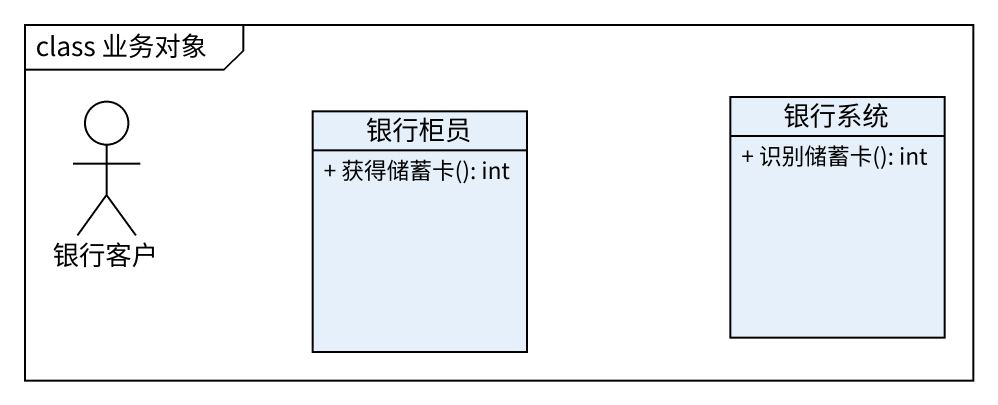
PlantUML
@startuml
mainframe class 业务对象
allowmixing
hide circle
hide empty members
skinparam classAttributeIconSize 0
actor 银行客户
class 银行柜员 {
  + 获得储蓄卡(): int
}
class 银行系统 {
  + 识别储蓄卡(): int
}
@enduml
